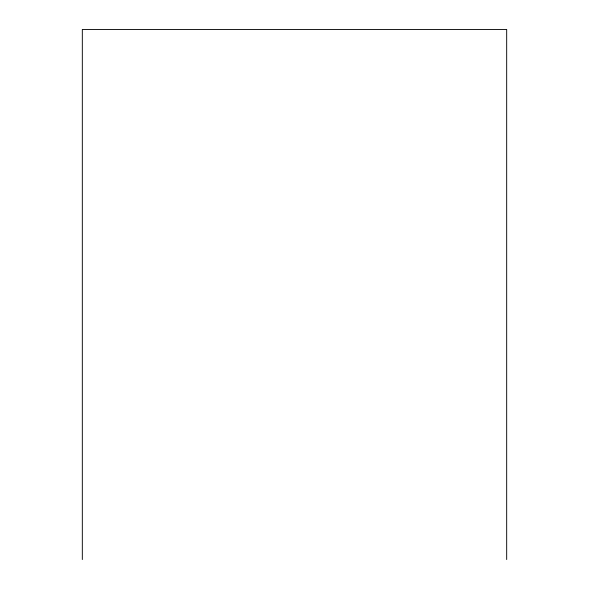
<?xml version="1.0" encoding="UTF-8"?>
<svg xmlns="http://www.w3.org/2000/svg" width="589" height="589" viewBox="0 0 589 589"><rect width="100%" height="100%" fill="white"/><g stroke="black" fill="none" stroke-linecap="round" stroke-linejoin="round"><path stroke-width="0.88" d="M506.68 559.55L506.68 29.45L82.32 29.45L82.32 559.55"/></g></svg>
